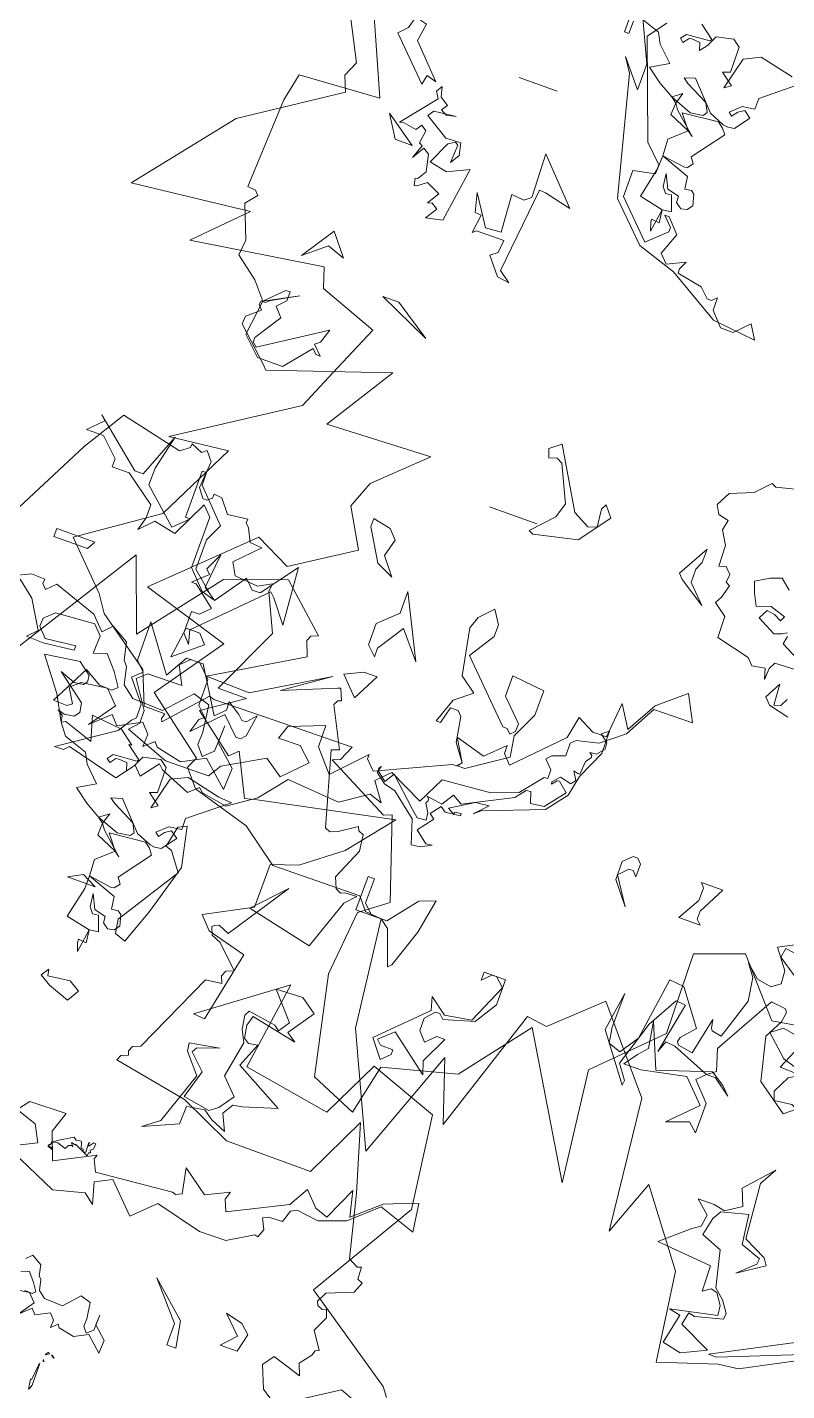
# Model space of a CAD drawing. Header units: metres. Extents: x -71 to 881, y -503 to 661.
# Drawn here: x 267.98 to 271.36, y 223.69 to 229.76 of the extents above; entities that cross this region are included whole.
import ezdxf

# ---------------------------------------------------------------- set-up
doc = ezdxf.new("R2010")
doc.units = ezdxf.units.M
doc.layers.add('ARBRE', color=100, linetype='Continuous', lineweight=13, true_color=0x00ff3f)

# ---------------------------------------------------------------- blocks, each defined once
blk = doc.blocks.new('WMF2', base_point=(0, 0.01))
at = {"color": 251, "lineweight": 0, "true_color": 0x636466}
for points in [[(81.23, -212.64), (86.45, -202.37)], [(217.5, -158.38), (210.72, -142.97), (221.5, -142.28), (222.26, -138.6), (222.84, -126.51), (221.75, -126.41), (221.24, -125.83), (222.46, -124.38), (220.76, -119.93), (220.93, -117.85), (217.92, -115.52), (216.01, -113.25), (211.75, -115.52), (215.09, -113.71), (215.69, -113.21), (216.23, -113.25), (216.29, -112.71), (215.78, -112.1), (217.44, -110.7), (217.53, -109.6), (213.13, -105.6), (212.64, -105.02), (197.13, -110.25), (202.88, -101.16), (188.84, -101.73), (195.03, -95.86), (196.4, -92.3), (193.55, -87.25), (201.48, -82.18), (206.17, -84.52), (217.5, -73.62), (205.76, -70.03), (212.07, -61.12), (204.08, -54.99), (204.77, -53.52), (202.84, -51.25), (195.1, -48.95), (190.12, -45.33), (178.29, -45.44), (176.89, -43.78), (174.7, -43.59), (173.01, -29.2), (166.39, -14.78), (160.89, -29.58), (158.19, -21.39), (152.68, -38.14), (149.95, -37.75), (143.85, -43.43), (139.57, -38.33), (135.29, -33.25), (133.39, -15.7), (130.63, -23.1), (123.64, -13.73), (121.99, -1.9), (114.39, -4.34), (111.72, -4.67), (103.98, -8.76)], [(23.58, -100.08), (8.83, -109.56), (3.27, -107.44)], [(3.01, -110.61), (3.9, -111.79), (16.57, -120.44), (8.22, -134.47), (9.81, -146.85), (18.98, -150.2), (22.71, -142.59), (34.39, -144.58), (32.65, -156.43), (43.16, -148.65), (41.63, -148.52), (39.67, -158.01), (44.92, -159.4), (46.44, -161.06), (40.43, -164.26), (40.42, -170.12), (36.91, -171.27), (31.95, -175.08), (27.13, -180.99), (44.83, -177.37), (46.41, -176.96), (49.12, -182.48), (50.2, -181.46), (55.69, -185.68), (50.55, -189.17), (54.41, -189.22), (50.23, -198.2), (52.48, -203.12), (52.39, -204.21), (54.12, -203.26), (57.28, -203.53), (58.15, -205.15), (55.25, -208.11), (56.89, -208.24), (57.74, -209.97), (58.25, -210.45), (58.2, -211), (60.88, -210.67), (62.28, -212.43), (63.37, -212.54), (63.42, -211.98), (64, -211.48), (64.56, -211.53), (65.45, -212.71), (65.14, -216.33), (66.13, -217.51), (66.73, -217.02), (68.24, -217.69), (68.28, -217.15), (69.45, -216.26), (77.76, -218.17), (81.23, -212.64), (81.23, -212.64)], [(100.3, -13.3), (97.37, -13.9), (96.16, -13.9), (102.61, -9.16), (103.21, -9.75), (114.9, -5.14), (116, -5.14), (100.3, -13.3), (100.3, -13.3)], [(122.03, -4.59), (121.2, -8.62), (122.72, -8.94), (116.58, -10.22), (116.74, -11.56), (117.68, -13), (118.53, -13.17), (119.53, -12.5), (119.62, -15.95), (127.05, -16.59), (123.52, -19.64), (122.5, -20.31), (122.25, -21.93), (124.05, -23.52), (121.84, -23.52), (120.32, -23.2), (118.31, -24.55), (119.17, -26.74), (115.88, -30.39), (117.14, -28.09), (116.53, -20.76), (113.49, -19.25), (112.89, -18.34), (116.25, -16.14), (114.07, -18.14), (114, -18.92), (116.7, -19.9), (117.23, -23.8), (120.73, -22.94), (121.42, -21.76), (121.9, -19.39), (119.14, -18.3), (118.02, -13.51), (116.67, -12.35), (115.65, -10.82), (115.72, -10.05), (119.34, -9.11), (120.19, -9.29), (120.53, -7.61), (116.29, -5.59), (119.5, -4.04), (122.03, -4.59), (122.03, -4.59)], [(220.49, -156.77), (215.08, -146.26), (215.94, -144.26), (215.12, -142.21), (227.2, -134.24), (237.13, -121.84), (221.43, -123.58), (227.53, -117.47), (210.08, -120.09), (209.21, -117.47), (201.41, -114.58), (204.04, -108.47), (206.64, -102.36), (221.47, -92.77), (213.62, -93.64), (218.84, -83.17), (228.67, -76.4), (223.08, -70.7), (221.59, -68.47), (214.46, -63.39), (212.7, -59.01), (209.83, -58.98), (210.04, -58.28), (209.88, -57.88), (205.22, -63.07), (204.55, -62.86), (196.2, -62.98), (185.71, -63.11), (186.56, -61.11), (187.58, -60.7), (178.92, -56.25), (177.9, -56.66), (174.32, -45.95), (177.81, -43.34), (178.67, -34.61), (175.87, -21.54), (169.72, -18.91), (168.26, -25.61), (158.55, -28.14), (151.66, -37.02), (141.23, -19.49), (142.97, -34.33), (135.13, -42.17), (135.3, -53.01), (129.01, -55.27), (122.91, -48.29), (114.53, -49.68)], [(16.66, -105.12), (18.28, -106.23), (19.48, -109.18), (18.41, -110.67), (14.49, -109.41), (15.1, -110.95), (13.93, -112.47), (13.73, -113.15), (13.23, -113.37), (14.72, -115.61), (13.76, -117.64), (14.16, -118.66), (14.68, -118.45), (15.39, -118.76), (15.6, -119.27), (14.94, -120.61), (11.56, -121.96), (10.97, -123.39), (11.67, -123.68), (11.74, -125.32), (12.27, -125.11), (13.58, -125.77), (15.6, -134.05), (18.21, -142.77), (22.11, -134.68), (33.61, -134.71), (40.51, -137.9), (50.45, -139.73), (50.16, -140.44), (49.24, -140.81), (49.44, -141.32), (49.15, -142.04), (48.13, -142.44), (43.19, -153.31), (41.06, -153.59), (41.43, -154.51), (41.13, -155.22), (40.11, -155.63), (43.05, -158.46), (44.35, -159.02), (44.76, -160.04), (44.45, -160.3), (43.92, -160.51), (42.49, -159.91), (37.1, -168.03), (40.97, -163.9), (32.15, -161.95), (29.82, -168.64), (28.52, -170), (30.14, -169.93), (30.65, -169.72), (31.37, -170.03), (31.94, -171.46), (30.17, -175.61), (30.45, -177.74), (31.15, -178.04), (31.35, -178.56), (33.6, -177.07), (34.61, -176.66), (35.32, -176.96), (38.04, -186.65), (37.02, -187.05), (39.7, -192.27), (39.35, -192.88), (38.94, -193.04), (39.56, -194.57), (39.97, -194.4), (46.81, -191.62), (41.05, -195.63), (50.47, -189.97), (56.38, -190.15), (44.99, -196.88), (45.76, -198.84), (45.47, -199.54), (44.55, -199.92), (50.64, -205.39), (58.51, -202.62), (66.66, -192.17), (70.16, -201.76), (80.62, -185.19)], [(169.87, -28.84), (169.25, -28.23), (167.56, -28.23), (167.56, -27.6), (168.66, -26.5), (170.48, -28.84), (164.64, -34.67), (165.12, -36.39), (162.8, -34.67), (159.28, -35.28), (156.97, -40.52), (158.19, -41.62), (158.8, -41.62), (159.88, -40.52), (159.88, -41.62), (156.97, -41.62), (156.97, -38.21), (158.8, -35.28), (162.8, -34.07), (163.41, -34.67), (164.03, -34.67), (165.12, -33.45), (165.12, -31.75), (164.03, -30.53), (162.8, -31.75), (161.71, -31.75), (163.41, -28.23), (162.8, -26.5), (168.04, -30.53), (169.87, -28.84), (169.87, -28.84)], [(127.86, -39.54), (126.03, -38.33), (124.94, -37.24), (127.24, -38.94), (128.46, -38.94), (129.55, -37.85), (127.24, -35.41), (127.24, -31.39), (128.46, -32.48), (131.38, -31.39), (127.86, -34.91), (130.76, -37.85), (136.62, -36.62), (138.93, -36.62), (137.71, -38.33), (136.62, -39.54), (137.23, -43.08), (134.79, -37.24), (127.86, -39.54), (127.86, -39.54)], [(122.44, -57.42), (124.35, -57.69), (124.6, -56.41), (122.13, -54.73)], [(117.5, -42.97), (119.86, -43.05), (118.8, -45.54)], [(118.53, -47.44), (121.17, -47.9), (122.64, -46.8), (121.69, -48.6), (121.49, -49.97), (121.78, -50.35), (123.77, -50.57), (128.28, -42.59), (127.38, -39.75), (128.46, -38.94), (133.52, -40.99), (134.82, -41.11), (135.39, -39.6), (134.06, -46.44), (135.36, -46.55), (137.61, -42.55), (139.52, -36.52), (138.12, -34.62), (138.22, -33.95), (142.72, -39.97), (141.89, -45.21), (141.95, -40.55), (141.61, -38.48), (139.96, -37.89), (138.27, -40.36), (137.04, -48.82), (135.07, -48.6), (131.68, -44.07), (133.27, -42.27), (133.42, -41.67), (133.14, -41.28), (131.16, -40.93), (130.09, -45.87), (129.9, -44.79), (129.67, -44.48), (128.38, -44.23), (126.63, -49.66), (127.08, -52.73), (128.25, -54.29), (126.47, -52.71), (124.5, -52.36), (123.39, -53.17), (123.49, -54.92), (125.42, -57.49), (122.86, -58.8)], [(122.64, -46.8), (119.8, -44.2), (117.78, -43.62), (113.05, -45.94), (112.69, -46.71), (113.05, -47.75), (111.9, -48.16), (110.76, -46.76), (118.41, -42.1), (119.56, -39.88), (119.15, -38.74), (116.82, -39.05), (116.04, -38.68), (117.45, -37.54), (121.56, -40.46), (122.95, -46.17), (122.64, -46.8), (122.64, -46.8)], [(174.7, -43.59), (178.13, -43.59), (178.13, -48.16), (177.26, -48.16), (177.26, -44.83), (176.02, -43.59), (173.91, -43.59), (170.9, -47.37), (168.8, -48.16), (169.68, -43.59), (171.36, -38.49), (171.81, -38.05), (173.47, -42.7), (174.7, -43.59), (174.7, -43.59)], [(220.57, -50.22), (221.79, -50.2), (214.78, -54.92), (213.59, -56.76), (213.1, -57.26), (213.13, -59.1), (215.47, -61.97), (214.27, -63.08), (215.5, -64.29), (215.56, -69.52), (211.34, -63.72), (209.67, -66.67), (207.37, -66.7), (203.77, -60.91), (202.56, -62.13), (202.58, -63.23), (200.85, -62.15), (200.24, -61.55), (199.64, -61.56), (198.56, -62.79), (199.01, -59.87), (199.61, -59.26), (200.21, -59.24), (202.55, -61.52), (206.05, -57.94), (205.47, -59.78), (204.85, -60.28), (206.1, -61.48), (206.14, -65.01), (207.85, -66.7), (209.07, -66.69), (210.27, -65.56), (209.03, -63.15), (213.66, -63.1), (214.86, -61.99), (212.51, -58.47), (212.49, -56.77), (213.57, -55.55), (207.7, -53.3), (201.85, -53.37), (200.78, -55.09), (195.57, -58.07), (193.11, -56.39), (190.24, -59.36), (192.08, -61.04), (195, -61.01), (194.41, -62.83), (189.81, -64.59), (189.77, -61.68), (187.3, -58.79), (183.33, -62.96), (183.33, -62.37), (182.1, -61.15), (172.77, -65.4), (172.29, -65.4), (171.68, -66.02), (173.43, -68.94), (169.39, -67.77), (166.98, -70.11), (166.96, -69.01), (165.85, -67.81), (160.08, -73.71), (159.5, -76.65), (157.18, -75.46), (155.35, -75.48), (154.92, -80.22), (153.06, -77.33), (150.8, -81.38), (147.91, -83.85), (147.29, -84.34), (145.55, -80.94), (150.8, -80.88), (153.05, -76.72), (155.95, -74.38), (158.86, -73.73), (159.47, -73.11), (159.44, -71.4), (161.14, -70.78), (161.73, -70.16), (160.64, -69.08), (160.62, -67.87), (161.11, -67.86), (163.5, -64.91), (166.9, -63.65), (173.36, -63.08), (175.14, -59.53), (179.8, -61.8), (181.48, -60.07), (179.75, -57.65), (181.46, -58.23), (184.95, -55.88), (192.02, -56.41), (194.9, -52.85), (198.42, -50.48), (201.82, -51.06), (202.43, -51.55), (203.66, -50.42), (207.69, -52.09), (208.3, -52.68), (210.1, -50.35), (211.21, -51.44), (213, -49.09), (219.97, -50.84), (220.57, -50.22), (220.57, -50.22)], [(156.89, -69.51), (157.43, -66.75), (159.56, -64.03), (167.3, -61.05), (168.14, -60.32), (166.54, -62.02), (168.32, -61.8), (171.36, -59.94), (170.42, -59.42), (170.47, -59.72), (169.59, -59.84), (169.56, -59.52), (171.59, -59.29), (172.31, -59.83), (173.34, -58.5), (172.64, -57.96), (174.22, -55.94), (172.57, -54.64), (171.71, -54.74), (173.12, -54.01), (174.29, -53.87), (175.3, -57.08), (178.61, -59.71), (180.18, -60.09), (181.49, -61.11), (181.56, -61.74), (181.3, -62.07), (181.53, -61.43), (180.22, -60.39), (179.42, -61.68), (175.68, -58.22), (174.72, -57.4), (173.53, -57.53), (173.65, -58.47), (174.34, -59.58), (174.13, -59.93), (174.18, -60.23), (174.45, -60.45), (172.34, -60.13), (171.33, -61.75), (169.98, -60.98), (163.78, -64.16), (162.73, -65.48), (162.11, -65.55), (161.63, -64.1), (159.84, -64.31), (157.76, -66.95), (159.09, -68.05), (159.4, -68.02), (159.94, -67.33), (159.98, -67.64), (159.15, -68.6), (157.6, -68.22), (157.12, -68.85), (157.81, -69.96), (157.22, -69.78), (156.92, -69.81), (156.81, -71.58), (156.27, -72.27), (156.3, -72.59), (156.65, -72.85), (155.79, -72.95), (154.94, -73.93), (155.05, -74.81), (156.1, -75.62), (155.22, -76.3), (155.18, -73.27), (156.89, -69.51), (156.89, -69.51)], [(147.98, -61.05), (146.87, -62.15), (146.26, -62.15), (145.66, -61.53), (145.66, -59.83), (146.26, -60.44), (146.87, -60.44), (147.98, -59.23), (145.66, -55.68), (147.98, -58.61), (147.98, -61.05), (147.98, -61.05)], [(136.37, -58.45), (136.37, -57.37), (135.76, -56.76), (138.68, -56.76), (136.98, -59.69), (136.98, -61.39), (137.47, -62), (134.54, -62), (136.37, -58.45), (136.37, -58.45)], [(171.68, -66.02), (173.31, -68.24), (173.88, -71.59), (174.47, -72.18), (175.5, -72.18), (176.09, -69.97), (176.66, -69.97), (175.5, -73.22), (173.31, -74.97), (175.5, -76.59), (176.66, -82.74), (176.09, -84.36), (174.47, -86.09), (173.31, -84.36), (173.31, -82.74), (175.5, -79.36), (168.32, -72.18), (167.74, -72.18), (167.15, -71.59), (166.58, -72.18), (166.58, -73.22), (169.36, -76), (169.36, -78.78), (164.96, -78.33), (164.96, -74.97), (166.58, -71.59), (166.11, -68.82), (171.09, -65.45), (172.15, -65.45), (171.68, -66.02), (171.68, -66.02)], [(211.1, -72.56), (210.01, -72.56), (208.8, -73.77), (211.73, -76.09), (212.35, -76.09), (210.51, -77.8), (211.1, -78.4), (210.01, -80.71), (210.51, -76.09), (208.8, -74.88), (205.88, -79.01), (204.66, -77.8), (203.56, -77.8), (200.04, -82.55), (199.42, -74.88), (201.73, -77.8), (202.34, -78.4), (210.51, -70.25), (210.01, -68.43), (211.1, -69.64), (211.1, -72.56), (211.1, -72.56)], [(187.57, -69.19), (189.89, -71.62), (187.57, -72.72), (185.74, -72.72), (187.57, -69.19), (187.57, -69.19)], [(184.65, -79.77), (186.95, -76.25), (186.95, -75.04), (188.18, -76.25), (188.18, -79.17), (185.74, -81.48), (185.74, -84.42), (181.72, -76.25), (184.65, -79.77), (184.65, -79.77)], [(141.69, -114.16), (145.74, -113.14), (146.33, -113.43), (148.12, -111.55), (151.13, -110.32), (152.08, -108.49), (151.44, -107.36), (150.04, -107.03), (150.34, -105.65), (149.29, -103.85), (149.18, -101.08), (148.29, -101.35), (147.47, -100.54), (147.61, -99.46), (147.03, -99.16), (147.51, -97.44), (147.99, -96.52), (146.26, -95.22), (146.17, -92.39), (141.64, -91.28), (140.84, -90.46), (139.13, -90.72), (138.69, -89.34), (138.63, -90.88), (138.17, -91.79), (134.57, -91.91)], [(135.09, -87.89), (135.6, -86.91), (136.47, -86.63), (136.66, -89.45), (137.77, -87.31), (136.97, -86.47), (134.21, -85.79)], [(132.69, -91.75), (138.01, -94.49), (137.8, -95.54)], [(137.95, -96.02), (138.58, -95.62), (139.55, -95.29), (142.04, -96.56), (141.41, -97.82), (140.33, -97.67), (139.33, -97.16), (139.01, -97.82), (141.07, -98.46), (142.94, -97.86), (143.7, -99.41), (144.2, -100.81), (142.43, -101.88), (141.01, -102.38), (139.61, -101.25)], [(193.06, -90.68), (193.06, -91.77), (190.63, -91.29), (189.54, -90.08), (190.15, -87.76), (188.32, -85.45), (190.63, -86.53), (193.06, -90.68), (193.06, -90.68)], [(46.51, -96.62), (46.65, -96.16), (46.74, -95.97), (46.95, -97.29), (46.8, -97.34), (46.58, -99.41), (46.49, -99.57), (46.51, -96.62), (46.51, -96.62)], [(151.83, -99.7), (151.83, -97.88), (149.53, -95.56), (153.05, -97.88), (153.66, -98.49), (151.35, -102.62), (151.35, -100.8), (151.83, -99.7), (151.83, -99.7)], [(173.74, -97.12), (171.08, -99.94), (170.47, -101.94), (172.73, -106.71), (173.49, -107.11), (174.53, -106.76), (174.92, -107.91), (173.5, -109.02), (168.96, -101.3), (166.77, -100.11), (165.62, -100.49), (165.9, -102.84), (165.52, -103.6), (164.39, -102.19), (167.39, -98.11), (173.12, -96.81), (173.74, -97.12), (173.74, -97.12)], [(173.09, -98.24), (179.55, -98.24), (173.09, -98.24), (173.09, -98.24)], [(46.06, -100), (46.17, -99.95), (46.26, -100.23), (46.22, -100.08), (46.06, -100), (46.06, -100)], [(45.08, -100.81), (45.46, -101.12), (45.03, -100.9), (45.08, -100.81), (45.08, -100.81)], [(45.94, -101.27), (45.76, -101.16), (46.23, -100.87), (46.06, -101.21), (45.94, -101.27), (45.94, -101.27)], [(41.84, -105.25), (43.62, -104.29), (45.73, -104.74), (46.01, -105.12), (46.77, -104.41), (46.73, -105.44), (47.43, -106.2), (49.22, -105.25), (49.85, -105.94), (51.28, -104.6), (49.82, -106.67), (50.87, -107.74), (52.95, -107.44)], [(51.53, -107.75), (50.51, -107.72), (50.13, -108.07), (50.82, -109.11), (51.79, -110.25), (52.85, -109.93)], [(52.77, -111.68), (52.09, -112.38), (50.71, -111.59), (50.41, -110.19), (50.06, -109.81), (49.75, -108.42), (48.76, -107.65), (46.27, -107.55), (44.45, -109.59), (43.06, -109.17), (42.78, -107.03), (42.83, -106.03), (42.2, -105.27), (41.44, -105.97), (41.35, -108.07), (41.41, -106.7), (39.72, -105.17), (39.79, -103.4), (41.84, -105.25), (41.84, -105.25)], [(41.84, -105.25), (41.63, -105.03), (41.84, -105.25), (41.84, -105.25)], [(216.62, -108.51), (216.01, -113.25), (213.7, -115.58), (213.1, -115.58), (213.1, -114.35), (214.19, -113.25), (213.1, -112.03), (215.41, -108.51), (215.41, -107.9), (214.8, -107.41), (206.64, -112.66), (207.25, -110.82), (207.86, -110.33), (206.64, -109.11), (207.25, -109.11), (207.86, -109.72), (210.77, -106.2), (214.19, -106.2), (216.62, -108.51), (216.62, -108.51)], [(31.94, -110.31), (36.07, -115.05), (31.32, -110.9), (30.71, -107.38), (31.94, -107.38), (31.94, -110.31), (31.94, -110.31)], [(23.77, -111.52), (26.08, -113.84), (23.77, -113.24), (22.56, -112.13), (23.16, -109.69), (25.47, -109.69), (23.77, -111.52), (23.77, -111.52)], [(194.63, -115.87), (201.7, -119.08), (199.51, -119.1), (194.63, -115.87), (194.63, -115.87)], [(60.09, -124.38), (56.38, -126.21), (57.56, -128.41), (60.34, -129.35), (59.17, -130.88), (54.25, -131.01), (55.18, -128.25), (53.81, -124.69), (48.67, -127.32), (48.87, -126.75), (48.11, -125.21), (37.91, -126.12), (37.44, -125.97), (36.67, -126.35), (37.35, -129.67), (33.92, -127.23), (30.88, -128.65), (31.23, -127.59), (30.59, -126.09), (23.17, -129.77), (21.67, -132.34), (19.86, -130.44), (18.12, -129.86), (16.15, -134.19), (15.36, -130.85), (11.87, -133.9), (8.32, -135.28), (7.59, -135.54), (7.07, -131.77), (12.02, -133.45), (15.55, -130.27), (19.06, -129.03), (22.02, -129.38), (22.79, -129), (23.33, -127.38), (25.15, -127.33), (25.92, -126.95), (25.23, -125.56), (25.63, -124.43), (26.08, -124.57), (29.34, -122.59), (32.94, -122.53), (39.22, -124.13), (42.07, -121.37), (45.72, -125.04), (47.88, -123.97), (47.05, -121.13), (48.46, -122.25), (52.55, -121.18), (59.04, -124.03)], [(208.1, -122), (210.46, -122.83), (213.34, -120.5), (210.43, -124.86), (208.1, -122), (208.1, -122)], [(54.16, -127.33), (52.25, -128.51), (51.85, -128.21), (51.22, -128.34), (51.11, -128.15), (50.9, -127.48), (50.6, -127.43), (50.52, -127.17), (50.44, -127.11), (50.17, -127.21), (50.23, -128.35), (50.16, -128.51), (50.16, -128.08), (50.07, -128.03), (49.62, -128.66), (49.33, -128.62), (49.38, -127.89), (49.74, -127.62), (49.57, -127.32), (49.82, -127.23), (49.84, -126.81), (51.76, -127.71), (51.74, -127.58), (52.22, -127.74), (52.33, -127.68), (51.98, -127.29), (52.17, -127.38), (52.57, -127.26), (52.83, -126.75), (53.96, -127.11), (54.74, -127.1), (54.8, -126.57), (54.93, -126.53), (54.96, -126.46), (54.93, -126.32), (54.74, -126.22), (54.51, -126.31), (54.41, -126.05), (55.06, -126.28), (54.16, -127.33), (54.16, -127.33)], [(190.5, -128.76), (189.64, -129.45), (189.46, -131.17), (193.19, -131.13), (193.65, -130.73), (193.32, -133.22), (194.17, -133.3), (194.78, -135.8), (192.24, -131.89), (190.15, -132.02), (190.49, -137.07), (188.78, -136.9), (187.93, -137.58), (188.18, -143.5), (182.86, -137.92), (186.5, -138.74), (187.36, -138.82), (188.57, -127.35), (187.03, -126.24), (188.66, -126.48), (190.5, -128.76), (190.5, -128.76)], [(167.53, -134.78), (172.77, -136.49), (177.52, -141.23), (181.55, -156.93), (182.76, -158.76), (179.84, -155.24), (179.84, -158.76), (182.76, -165.09)], [(183.36, -163.4), (183.36, -161.69), (183.97, -161.69), (183.97, -165.71)], [(179.21, -164.61), (181.05, -162.17), (176.31, -149.38), (174, -147.07), (174, -145.86), (176.91, -145.25), (176.91, -141.71), (172.29, -137.1), (169.85, -139.41), (169.85, -140.01), (171.07, -141.23), (170.45, -141.23), (168.76, -139.41), (169.85, -136.49), (168.76, -135.38), (166.44, -136.49), (166.93, -135.38), (166.93, -134.78), (163.52, -134.17), (162.29, -132.95), (161.69, -132.95), (161.08, -133.55), (161.08, -131.86), (159.38, -130.03), (157.67, -130.03), (155.85, -131.86), (154.74, -130.03), (160.6, -130.65), (167.53, -134.78), (167.53, -134.78)], [(198.96, -132.02), (199.76, -132.54), (200.36, -132.4), (199.38, -133.95), (201.26, -134.85), (202.39, -133.98), (202.72, -133.9), (202.93, -134.84), (202.59, -134.91), (201.88, -136.06), (202.37, -138.31), (203.19, -138.84), (204.17, -137.22), (203.51, -139.04), (203.93, -139.29), (203.69, -141.03), (204.43, -141.55), (204.96, -140.74), (206.69, -141.04), (207.29, -140.91), (203.63, -145.45), (204.17, -146.3), (203.66, -147.12), (203.34, -145.79), (202.2, -145.06), (202.72, -144.26), (201.92, -143.8), (200.66, -144.08), (203.6, -143.77), (204.12, -142.96), (200.96, -141), (198.96, -141.1), (198.59, -139.51), (199.36, -138.28), (199.2, -140.69), (199.61, -140.96), (200.47, -140.41), (201.83, -137.47), (199.42, -136.95), (196.65, -138.27), (197.74, -130.97), (199.93, -130.47), (198.96, -132.02), (198.96, -132.02)], [(28.56, -153.92), (30.94, -150.53), (29.67, -149.64), (35.82, -150.93), (36.23, -149.61), (35.92, -147.95), (35.22, -147.45), (34.02, -147.66), (35.31, -144.47), (28.78, -140.9), (33.22, -139.51), (34.42, -139.31), (35.29, -137.92), (34.3, -135.76), (36.32, -136.63), (37.59, -137.52), (39.98, -137.11), (40.07, -134.73), (44.54, -132.73), (42.46, -134.33), (40.08, -141.29), (42.26, -143.89), (42.45, -144.97), (38.49, -145.64), (41.28, -144.68), (41.66, -143.99), (39.59, -141.99), (40.67, -138.22), (37.1, -137.61), (35.99, -138.41), (34.61, -140.39), (36.71, -142.49), (35.82, -147.35), (36.59, -148.94), (36.91, -150.74), (36.53, -151.43), (32.84, -150.83), (32.14, -150.33), (31.15, -151.75), (34.23, -155.28), (30.66, -155.41), (28.56, -153.92), (28.56, -153.92)], [(172.09, -138.69), (172.45, -139.76), (172.53, -140.18), (171.42, -140.08), (171.62, -141.79), (170.39, -141.96), (171.14, -144.02), (171.94, -143.9), (172.54, -144.66), (172.74, -146.37), (171.85, -144.55), (170.26, -144.14), (170.19, -143.29), (169.43, -142.72), (168.61, -142.9), (168.09, -143.61), (168.48, -145.07), (168.92, -145.41), (169.79, -145.28), (170.04, -146.94), (173.91, -148.36), (170.8, -147.91), (170.41, -148.01), (169.9, -148.71), (170.41, -149.48), (167.33, -153.6), (167.88, -154.33), (168.63, -154.89), (173.09, -154.46), (173.45, -154.42), (171.93, -152.49), (171.21, -151.97), (174.13, -154.55), (174.64, -155.32), (175.4, -155.88), (172.47, -154.78), (170.8, -155.02), (170.42, -155.53), (171.04, -156.68), (174.04, -158.22), (174.74, -158.74), (173.33, -159.18), (169.98, -155.59), (167.94, -154.77), (167.31, -154.68), (166.44, -154.8), (165.01, -156.7), (165.95, -157.41), (166.73, -156.9), (167.3, -156.16), (167.79, -156.52), (166.47, -157.79), (164.8, -158.03), (164.79, -159.51), (159.94, -163.43)], [(161.71, -163.57), (166.28, -164.6), (168.39, -163.57), (169.49, -159.28), (168.67, -159.85), (170.32, -161.09), (169.36, -161.46), (169.4, -164.84), (170.39, -165.59), (172.66, -165.09), (173.31, -163.69), (174.06, -162.7), (174.38, -163.72), (175.5, -163.78), (175.85, -163.73), (176.42, -162.98), (176.92, -163.36), (176.35, -164.1), (173.23, -164.33), (173.04, -164.58), (174.93, -166.01)], [(182.95, -164.22), (179.83, -163.17), (179.13, -161.78), (177.11, -159.84), (179.39, -158.51), (177.45, -157.05), (175.4, -155.88), (174.19, -156.77), (174.64, -155.32), (174.73, -153.72), (171.93, -152.49), (174.04, -150.58), (173.91, -148.36), (173.97, -146.62), (174.86, -142.5), (171.62, -141.79), (172.09, -138.69), (172.09, -138.69)], [(208.87, -141.57), (204.74, -138.66), (207.06, -138.66), (208.87, -141.57), (208.87, -141.57)], [(59.05, -144.81), (61.87, -145.83), (63.32, -146.72), (62.67, -147.76), (62.48, -146.91), (59.55, -147.25), (58.09, -146.36), (59.05, -144.81), (59.05, -144.81)], [(208.96, -155.15), (209.4, -154.92), (209.63, -154.33), (208.3, -153.97), (208.67, -151.63), (204.64, -147.41), (205.96, -147.79), (206.24, -146.5), (211.37, -151.69), (210.33, -152.81), (209.63, -155.34), (210.96, -156.71), (210.11, -157.18), (208.96, -155.15), (208.96, -155.15)], [(59.93, -151.15), (60.32, -152.23), (60.38, -152.67), (59.29, -152.55), (59.49, -154.26), (58.26, -154.43), (58.99, -156.48), (59.78, -156.36), (60.39, -157.12), (60.6, -158.84), (59.69, -157), (58.12, -156.61), (58.04, -155.76), (57.3, -155.21), (56.47, -155.37), (55.94, -156.07), (56.34, -157.53), (56.79, -157.86), (57.66, -157.75), (57.9, -159.41), (61.78, -160.83), (58.66, -160.38), (58.28, -160.48), (57.75, -161.18), (58.26, -161.95), (55.2, -166.06), (55.75, -166.8), (56.5, -167.36), (60.96, -166.95), (61.31, -166.89), (59.77, -164.96), (59.07, -164.44), (62, -167.02), (62.51, -167.79), (63.26, -168.35), (60.34, -167.25), (58.66, -167.5), (58.28, -168), (58.89, -169.15), (61.9, -170.7), (62.6, -171.21), (61.18, -171.65), (57.84, -168.06), (55.81, -167.24), (55.17, -167.15), (54.29, -167.27), (52.87, -169.18), (53.82, -169.88), (54.6, -169.37), (55.15, -168.63), (55.66, -169.01), (54.32, -170.26), (52.66, -170.5), (52.66, -171.97), (47.81, -175.9), (49.56, -176.04), (54.15, -177.07), (56.26, -176.06), (57.34, -171.75), (56.54, -172.31), (58.19, -173.55), (57.21, -173.91), (57.26, -177.31), (58.26, -178.06), (60.53, -177.56), (61.17, -176.18), (61.91, -175.17), (62.25, -176.19), (63.37, -176.26), (63.72, -176.21), (64.28, -175.46), (64.78, -175.83), (64.22, -176.58), (61.08, -176.8), (60.89, -177.07), (62.8, -178.48), (62.37, -178.54), (64.31, -180), (68.46, -180.44), (67.52, -177.18), (71.39, -178.5), (71.97, -178.23), (72.13, -179.07), (72.84, -179.59), (71.95, -179.32), (70.65, -179.51), (70.12, -180.21), (70.34, -181.46), (74.19, -184.37), (72.12, -183.59), (70.89, -183.77), (70.51, -184.27), (70.59, -185.1), (72.3, -186.38), (76.95, -185.71), (73.74, -181.48), (71.97, -178.23), (70.82, -176.69), (67.68, -175.65), (66.98, -174.25), (64.97, -172.31), (67.26, -170.98), (65.32, -169.52), (63.26, -168.35), (62.04, -169.25), (62.51, -167.79), (62.6, -166.17), (59.77, -164.96), (61.9, -163.05), (61.78, -160.83), (61.83, -159.09), (62.73, -154.97), (59.49, -154.26), (59.93, -151.15), (59.93, -151.15)], [(189.52, -151.57), (194.75, -151.57), (189.52, -151.57), (189.52, -151.57)], [(56.45, -156.83), (51.18, -165.09), (52.99, -167.49), (53.79, -167.78), (53.24, -170.6), (52.14, -171.11), (51.01, -165.85), (52.98, -159.15), (54.67, -154.45), (56.12, -154.97), (56.45, -156.83), (56.45, -156.83)], [(62.6, -160.74), (60.66, -159.76), (64.44, -159.76), (62.6, -160.74), (62.6, -160.74)], [(52.76, -180.21), (55.75, -178.63), (59.24, -179.37), (59.71, -180), (60.98, -178.83), (60.92, -180.53), (62.07, -181.8), (65.07, -180.21), (66.12, -181.35), (68.53, -179.14), (66.06, -182.57), (67.81, -184.35), (71.26, -183.89), (72.51, -182.83), (71.38, -180.95), (72, -180.48), (73.83, -180.56), (71.19, -185.7), (68.92, -184.4), (67.21, -184.32), (66.57, -184.91), (67.73, -186.66), (69.36, -188.54), (71.08, -188), (71, -190.33), (72.16, -191.6), (77.42, -191.2), (78.69, -190.03), (78.74, -188.92), (77.57, -187.67), (73.52, -188.11), (73.54, -187.51), (77.6, -187.05), (79.9, -187.14), (78.75, -188.32), (80.93, -191.95), (83.16, -193.74)], [(84.39, -193.79), (82.02, -194.91), (80.2, -194.84), (80.22, -194.22), (79.64, -193.6), (78.5, -194.76), (72.73, -192.72), (70.97, -190.94), (69.83, -192.11), (67.56, -190.81), (67.04, -188.46), (66.45, -187.83), (65.94, -185.49), (64.29, -184.21), (60.16, -184.05), (57.09, -187.45), (54.82, -186.75), (54.35, -183.2), (54.41, -181.49), (53.37, -180.24), (52.1, -181.39), (51.95, -184.94), (52.04, -182.63), (49.22, -180.06), (49.34, -177.15), (52.76, -180.21), (52.76, -180.21)], [(59.05, -195.06), (57.96, -193.84), (61.5, -190.92), (60.89, -195.06), (59.05, -195.06), (59.05, -195.06)], [(62.92, -202.64), (62.92, -209.57), (64.13, -210.8), (66.44, -206.05), (69.38, -206.67), (71.07, -204.94), (70.59, -206.67), (70.59, -208.49), (74.6, -211.4), (76.92, -211.4), (76.92, -212.49), (79.35, -214.81), (81.66, -214.81), (79.84, -216.64), (80.44, -217.25), (73.99, -211.89), (72.89, -211.89), (70.59, -217.73), (71.68, -213.12), (71.68, -210.8), (67.05, -206.67), (65.23, -208.49), (65.83, -208.49), (65.83, -214.81), (65.23, -214.81), (65.23, -213.12), (61.21, -208.97), (62.31, -206.67), (62.31, -202.64), (58.89, -199.71), (60.6, -200.21), (62.92, -202.64), (62.92, -202.64)], [(80.95, -201.5), (75.73, -201.5), (76.34, -200.42), (80.95, -200.42), (80.95, -201.5), (80.95, -201.5)]]:
    blk.add_lwpolyline(points, dxfattribs=at)

msp = doc.modelspace()

# ---------------------------------------------------------------- block references
at = {"layer": 'ARBRE', "color": 251, "lineweight": 5, "true_color": 0x636466, "xscale": 0.03451886634015593, "yscale": 0.03451886634015593, "zscale": 0.03451886634015593, "rotation": 160.1685466476646}
for p in [(274.719, 222.3302), (268.3841, 220.0361)]:
    msp.add_blockref('WMF2', p, dxfattribs=at)

doc.saveas('drawing.dxf')
